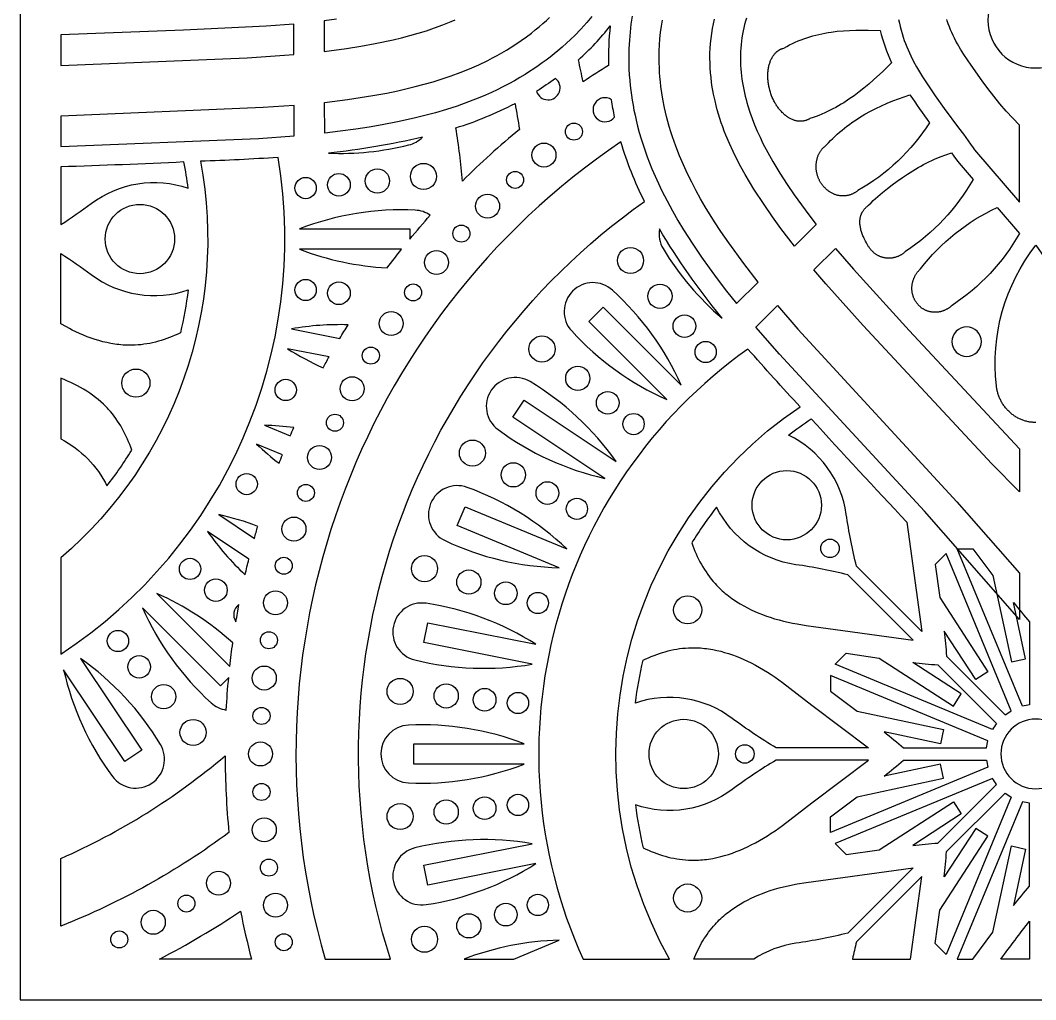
# Model space of a CAD drawing. Extents: x 101 to 1101, y 77 to 2048.
# Drawn here: x 101 to 601, y 77 to 560 of the extents above; entities that cross this region are included whole.
import ezdxf

# ---------------------------------------------------------------- set-up
doc = ezdxf.new("R2010")
doc.units = 0
for name, color, linetype in [('LAYER_01', 1, 'CONTINUOUS'), ('LAYER_02', 5, 'CONTINUOUS'), ('LAYER_03', 7, 'CONTINUOUS')]:
    doc.layers.add(name, color=color, linetype=linetype)

msp = doc.modelspace()

# ---------------------------------------------------------------- linework, layer by layer
at = {"layer": 'LAYER_01'}
for points in [[(256.4, 560.24), (250.38, 559.45), (250.45, 544.35), (261.34, 545.8), (268.38, 546.92), (275.48, 548.22), (284.43, 550.11), (288.49, 551.08), (292.58, 552.15), (296.65, 553.3), (300.74, 554.57), (304.8, 555.94), (308.88, 557.46), (312.91, 559.1), (314.94, 559.99)], [(382.27, 561.64), (379.74, 558.64), (378.3, 557.01), (376.84, 555.42), (373.82, 552.3), (371.8, 550.32), (369.74, 548.39), (367.64, 546.51), (365.49, 544.67), (363.62, 543.13), (361.72, 541.62), (359.79, 540.14), (357.84, 538.7), (355.78, 537.24), (353.7, 535.82), (351.59, 534.43), (349.45, 533.08), (346.81, 531.49), (344.14, 529.95), (341.29, 528.38), (338.41, 526.88), (335.61, 525.49), (332.78, 524.16), (329.93, 522.88), (327.05, 521.65), (321.53, 519.47), (315.94, 517.47), (310.59, 515.73), (305.19, 514.13), (300, 512.73), (294.78, 511.45), (286.5, 509.63), (279.01, 508.18), (272.5, 507.06), (265.97, 506.05), (258.33, 505.01), (250.67, 504.11), (250.59, 519.2), (261.96, 520.63), (274.44, 522.6), (281.24, 523.87), (286.73, 525.01), (295.27, 527.01), (299.65, 528.16), (304.01, 529.4), (308.47, 530.79), (312.9, 532.29), (317.45, 533.97), (321.94, 535.78), (326.54, 537.8), (331.07, 539.98), (333.38, 541.16), (335.67, 542.4), (337.93, 543.67), (340.17, 544.99), (343.83, 547.28), (347.42, 549.7), (349.98, 551.53), (352.48, 553.44), (354.38, 554.94), (356.24, 556.49), (358.07, 558.07), (359.87, 559.69), (361.33, 561.06)], [(402.1, 561.69), (401.5, 557.77), (401.04, 553.87), (400.7, 549.96), (400.57, 547.79), (400.47, 545.63), (400.4, 541.29), (400.43, 538.46), (400.52, 535.64), (400.68, 532.82), (400.89, 530), (401.13, 527.59), (401.4, 525.18), (401.73, 522.77), (402.09, 520.37), (402.51, 517.88), (402.98, 515.4), (403.49, 512.93), (404.04, 510.47), (404.78, 507.48), (405.58, 504.5), (406.49, 501.37), (407.47, 498.27), (408.47, 495.31), (409.52, 492.37), (410.64, 489.45), (411.8, 486.55), (414.16, 481.1), (416.7, 475.74), (419.25, 470.72), (421.94, 465.77), (424.62, 461.11), (427.41, 456.51), (431.98, 449.37), (436.24, 443.06), (440.05, 437.66), (443.96, 432.33), (448.63, 426.19), (453.41, 420.13), (464.13, 430.74), (457.11, 439.8), (449.67, 450.02), (445.76, 455.72), (442.69, 460.41), (438.06, 467.86), (435.78, 471.78), (433.58, 475.73), (431.4, 479.87), (429.33, 484.06), (427.3, 488.46), (425.4, 492.92), (423.58, 497.61), (421.92, 502.35), (421.12, 504.82), (420.38, 507.31), (419.68, 509.81), (419.03, 512.32), (418.06, 516.54), (417.23, 520.78), (416.72, 523.89), (416.29, 527.01), (416.02, 529.41), (415.79, 531.82), (415.62, 534.23), (415.49, 536.65), (415.43, 538.66), (415.4, 540.66), (415.41, 542.67), (415.45, 544.67), (415.58, 547.67), (415.8, 550.66), (416.11, 553.7), (416.5, 556.74), (416.99, 559.76)], [(458.36, 560.77), (457.88, 559.21), (457.45, 557.65), (457.06, 556.08), (456.71, 554.5), (456.39, 552.82), (456.11, 551.13), (455.88, 549.43), (455.7, 547.73), (455.56, 546.02), (455.46, 544.31), (455.41, 542.59), (455.4, 540.88), (455.43, 539.16), (455.5, 537.45), (455.61, 535.74), (455.76, 534.03), (455.94, 532.33), (456.16, 530.63), (456.42, 528.93), (456.71, 527.25), (457.03, 525.61), (457.37, 523.99), (457.75, 522.37), (458.16, 520.76), (458.59, 519.16), (459.06, 517.56), (460.06, 514.4), (461.18, 511.27), (462.38, 508.17), (463.68, 505.09), (465.07, 502.05), (466.53, 499.04), (468.07, 496.06), (469.67, 493.11), (471.33, 490.19), (474.81, 484.43), (478.46, 478.79), (481.9, 473.73), (485.43, 468.77), (489.05, 463.87), (492.75, 459.06), (482.01, 448.43), (475.34, 457.16), (471.16, 462.93), (467.05, 468.87), (462.06, 476.53), (459.88, 480.09), (457.74, 483.74), (455.68, 487.43), (453.68, 491.22), (451.78, 495.06), (449.97, 499.02), (448.28, 503.03), (447.47, 505.09), (446.71, 507.16), (445.97, 509.24), (445.28, 511.34), (444.62, 513.48), (444, 515.63), (443.43, 517.8), (442.9, 519.98), (442.18, 523.38), (441.86, 525.08), (441.57, 526.8), (441.23, 529.14), (440.94, 531.48), (440.71, 533.86), (440.54, 536.24), (440.44, 538.63), (440.4, 541.02), (440.42, 543.44), (440.52, 545.85), (440.69, 548.29), (440.93, 550.73), (441.25, 553.18), (441.65, 555.62), (442.11, 557.97), (442.65, 560.31)], [(533.32, 560.12), (533.68, 558.36), (534.09, 556.61), (534.54, 554.86), (535.04, 553.13), (535.58, 551.41), (536.13, 549.8), (536.72, 548.2), (537.34, 546.66), (537.98, 545.13), (538.63, 543.67), (539.32, 542.21), (540.72, 539.44), (542.16, 536.79), (543.61, 534.31), (545.11, 531.86), (548.04, 527.36), (551.38, 522.49), (555.83, 516.23), (562.9, 506.8), (565.21, 503.62), (568.67, 498.62), (569.99, 496.84), (570.76, 495.86), (592.84, 470.02), (592.84, 508.09), (589.53, 511.49), (586.34, 514.99), (583.26, 518.59), (580.26, 522.27), (577.35, 526.03), (574.51, 529.85), (568.99, 537.67), (565.52, 542.85), (563.86, 545.48), (562.29, 548.16), (561.54, 549.51), (560.83, 550.88), (560.14, 552.26), (559.49, 553.65), (558.88, 555.06), (558.31, 556.48), (557.78, 557.92), (557.3, 559.38), (557.06, 560.16)]]:
    msp.add_lwpolyline(points, dxfattribs=at)
for points in [[(120.74, 537.51), (212.47, 541.28), (235.46, 542.83), (235.38, 557.88), (221.84, 556.85), (181.15, 554.93), (120.74, 552.51)], [(120.74, 497.49), (217.99, 501.52), (235.67, 502.71), (235.59, 517.75), (220.34, 516.68), (120.74, 512.5)], [(592.84, 348.62), (592.84, 327.38), (579.25, 341.08), (515.94, 409.27), (497.5, 429.8), (491.54, 436.76), (502.23, 447.34), (511.09, 437.04), (538.5, 406.91)], [(592.84, 287.29), (592.84, 264.52), (546.03, 317.81), (474.69, 395.2), (463.02, 408.54), (473.71, 419.12), (483.74, 407.58), (562.07, 322.5)]]:
    msp.add_lwpolyline(points, close=True, dxfattribs=at)
for points in [[(524.26, 554.71, 0.051759), (529.86, 538.81), (525.49, 534.53), (520.97, 530.35), (518.64, 528.31), (516.26, 526.33), (513.84, 524.41), (511.38, 522.56), (508.86, 520.8), (506.29, 519.12), (504.99, 518.31), (503.67, 517.53), (502.34, 516.78), (501, 516.05), (499.65, 515.36), (498.28, 514.69), (496.91, 514.05), (495.52, 513.45), (494.11, 512.87), (492.7, 512.33), (491.27, 511.83), (489.67, 511.3), (489.28, 511.07), (489.04, 510.94), (488.79, 510.81), (488.54, 510.7), (488.28, 510.59), (488.01, 510.48), (487.74, 510.39), (487.46, 510.3), (487.18, 510.22), (486.89, 510.15), (486.6, 510.1), (486.3, 510.05), (486.15, 510.03), (486, 510.01), (485.84, 509.99), (485.69, 509.98), (485.53, 509.97), (485.38, 509.96), (485.22, 509.95), (485.06, 509.95), (484.9, 509.95), (484.74, 509.95), (484.41, 509.97), (484.08, 510), (483.75, 510.04), (483.41, 510.09), (483.07, 510.15), (482.73, 510.22), (482.39, 510.31), (482.04, 510.41), (481.7, 510.52), (481.35, 510.65), (481, 510.79), (480.65, 510.94), (480.3, 511.11), (479.95, 511.28), (479.6, 511.47), (479.25, 511.68), (478.9, 511.89), (478.56, 512.12), (478.22, 512.36), (477.87, 512.61), (477.54, 512.88), (477.2, 513.15), (476.87, 513.44), (476.55, 513.73), (476.22, 514.04), (475.91, 514.36), (475.6, 514.69), (475.29, 515.02), (474.99, 515.37), (474.69, 515.72), (474.4, 516.08), (474.12, 516.45), (473.85, 516.83), (473.58, 517.21), (473.32, 517.6), (473.06, 517.99), (472.82, 518.39), (472.58, 518.79), (472.34, 519.2), (472.12, 519.61), (471.91, 520.03), (471.7, 520.45), (471.5, 520.86), (471.12, 521.71), (470.78, 522.55), (470.46, 523.42), (470.17, 524.31), (469.9, 525.23), (469.66, 526.17), (469.55, 526.65), (469.44, 527.14), (469.35, 527.62), (469.26, 528.12), (469.19, 528.61), (469.12, 529.11), (469.06, 529.61), (469.01, 530.11), (468.97, 530.61), (468.94, 531.11), (468.92, 531.61), (468.91, 532.11), (468.91, 532.61), (468.92, 533.11), (468.94, 533.6), (468.97, 534.09), (469.01, 534.57), (469.06, 535.05), (469.13, 535.53), (469.2, 536), (469.28, 536.46), (469.37, 536.91), (469.48, 537.36), (469.59, 537.79), (469.71, 538.22), (469.84, 538.64), (469.98, 539.05), (470.13, 539.45), (470.29, 539.85), (470.45, 540.23), (470.63, 540.59), (470.81, 540.95), (471, 541.3), (471.19, 541.63), (471.39, 541.96), (471.6, 542.27), (471.82, 542.57), (472.04, 542.85), (472.26, 543.13), (472.49, 543.39), (472.72, 543.64), (472.96, 543.88), (473.2, 544.1), (473.45, 544.32), (473.57, 544.42), (473.7, 544.52), (473.82, 544.61), (473.95, 544.71), (474.08, 544.8), (474.21, 544.88), (474.33, 544.97), (474.46, 545.05), (474.59, 545.13), (474.72, 545.2), (474.85, 545.27), (474.98, 545.34), (475.11, 545.41), (475.24, 545.48), (475.37, 545.54), (475.5, 545.6), (475.63, 545.65), (475.76, 545.71), (475.89, 545.76), (476.02, 545.8), (476.29, 545.89), (476.72, 546.02), (478.24, 546.88), (479.61, 547.61), (481, 548.3), (482.4, 548.95), (483.82, 549.56), (485.25, 550.13), (486.7, 550.66), (488.15, 551.15), (489.61, 551.61), (491.09, 552.03), (492.57, 552.42), (494.06, 552.78), (495.55, 553.1), (497.05, 553.39), (498.56, 553.66), (500.07, 553.89), (503.1, 554.28), (506.14, 554.56), (509.18, 554.76), (512.22, 554.87), (515.25, 554.92), (518.27, 554.9)], [(538.93, 523.01, 0.011286), (548.61, 509.17), (546.88, 506.66), (545.09, 504.18), (543.23, 501.75), (541.3, 499.36), (539.3, 497.02), (537.24, 494.74), (535.11, 492.51), (532.91, 490.36), (530.66, 488.28), (528.34, 486.26), (525.97, 484.33), (523.55, 482.48), (521.08, 480.71), (518.56, 479.02), (515.99, 477.43), (513.24, 475.84), (512.88, 475.56), (512.67, 475.39), (512.44, 475.23), (512.21, 475.07), (511.98, 474.91), (511.74, 474.76), (511.49, 474.62), (511.24, 474.48), (510.98, 474.34), (510.72, 474.21), (510.45, 474.09), (510.18, 473.98), (509.9, 473.87), (509.62, 473.76), (509.34, 473.67), (509.05, 473.58), (508.76, 473.5), (508.46, 473.43), (508.16, 473.36), (507.85, 473.3), (507.55, 473.25), (507.24, 473.21), (506.93, 473.18), (506.61, 473.16), (506.29, 473.15), (505.98, 473.14), (505.66, 473.15), (505.33, 473.16), (505.01, 473.18), (504.69, 473.22), (504.37, 473.26), (504.04, 473.31), (503.72, 473.37), (503.4, 473.44), (503.08, 473.52), (502.76, 473.61), (502.44, 473.71), (502.12, 473.82), (501.81, 473.94), (501.5, 474.06), (501.19, 474.2), (500.88, 474.34), (500.58, 474.49), (500.28, 474.65), (499.98, 474.82), (499.69, 475), (499.41, 475.18), (499.12, 475.37), (498.85, 475.57), (498.57, 475.77), (498.31, 475.98), (498.05, 476.2), (497.79, 476.41), (497.55, 476.64), (497.3, 476.86), (497.07, 477.09), (496.84, 477.33), (496.62, 477.56), (496.4, 477.8), (496.2, 478.05), (496, 478.29), (495.8, 478.54), (495.61, 478.79), (495.43, 479.04), (495.26, 479.29), (495.09, 479.55), (494.92, 479.81), (494.76, 480.08), (494.6, 480.36), (494.44, 480.64), (494.3, 480.92), (494.15, 481.21), (494.02, 481.51), (493.88, 481.81), (493.76, 482.11), (493.64, 482.42), (493.53, 482.73), (493.42, 483.04), (493.33, 483.36), (493.23, 483.68), (493.15, 484.01), (493.07, 484.34), (493, 484.67), (492.94, 485.01), (492.89, 485.35), (492.84, 485.69), (492.8, 486.03), (492.77, 486.37), (492.75, 486.72), (492.73, 487.07), (492.72, 487.41), (492.72, 487.76), (492.73, 488.12), (492.74, 488.47), (492.77, 488.82), (492.79, 489.18), (492.83, 489.53), (492.88, 489.88), (492.93, 490.23), (492.99, 490.57), (493.06, 490.92), (493.14, 491.26), (493.22, 491.6), (493.32, 491.93), (493.42, 492.25), (493.53, 492.58), (493.64, 492.89), (493.76, 493.2), (493.9, 493.51), (494.03, 493.81), (494.18, 494.1), (494.33, 494.39), (494.49, 494.67), (494.65, 494.94), (494.82, 495.2), (494.99, 495.46), (495.17, 495.71), (495.36, 495.95), (495.55, 496.18), (495.74, 496.41), (495.94, 496.63), (496.14, 496.84), (496.35, 497.04), (496.55, 497.23), (496.77, 497.42), (496.98, 497.6), (497.2, 497.77), (497.56, 498.03), (498.73, 499.29), (499.8, 500.4), (500.88, 501.48), (501.99, 502.53), (503.13, 503.57), (504.28, 504.58), (505.45, 505.57), (506.64, 506.53), (507.85, 507.47), (509.07, 508.39), (510.32, 509.28), (511.58, 510.15), (512.85, 511), (514.14, 511.82), (516.76, 513.4), (519.43, 514.88), (522.14, 516.28), (524.88, 517.6), (527.66, 518.83), (530.45, 519.99), (533.27, 521.07), (536.09, 522.07)], [(559.37, 494.45), (560.59, 492.73), (561.84, 491.03), (563.15, 489.37), (569.97, 481.32, -0.12023), (536.78, 445.85), (536.44, 445.55), (536.24, 445.37), (536.02, 445.19), (535.8, 445.02), (535.58, 444.85), (535.35, 444.68), (535.12, 444.52), (534.88, 444.36), (534.63, 444.21), (534.38, 444.06), (534.12, 443.92), (533.86, 443.78), (533.6, 443.65), (533.33, 443.52), (533.06, 443.4), (532.78, 443.29), (532.5, 443.18), (532.21, 443.08), (531.93, 442.99), (531.63, 442.9), (531.34, 442.82), (531.04, 442.75), (530.74, 442.69), (530.44, 442.63), (530.14, 442.58), (529.83, 442.54), (529.53, 442.51), (529.22, 442.49), (528.91, 442.47), (528.61, 442.46), (528.3, 442.46), (527.99, 442.47), (527.68, 442.49), (527.38, 442.52), (527.07, 442.55), (526.77, 442.59), (526.46, 442.64), (526.16, 442.7), (525.86, 442.77), (525.57, 442.84), (525.28, 442.92), (524.99, 443.02), (524.7, 443.11), (524.41, 443.22), (524.13, 443.33), (523.86, 443.45), (523.59, 443.58), (523.32, 443.71), (523.05, 443.86), (522.8, 444), (522.54, 444.16), (522.29, 444.32), (522.05, 444.48), (521.81, 444.65), (521.57, 444.83), (521.35, 445.01), (521.12, 445.19), (520.9, 445.38), (520.69, 445.58), (520.48, 445.78), (520.27, 445.99), (520.07, 446.2), (519.88, 446.42), (519.69, 446.64), (519.5, 446.86), (519.31, 447.1), (519.13, 447.34), (518.94, 447.6), (518.75, 447.86), (518.57, 448.14), (518.38, 448.43), (518.19, 448.73), (517.82, 449.36), (517.43, 450.05), (517.03, 450.82), (516.4, 452.12), (515.97, 453.06), (515.77, 453.55), (515.57, 454.03), (515.39, 454.52), (515.22, 455.01), (515.06, 455.5), (514.91, 455.98), (514.78, 456.46), (514.67, 456.93), (514.57, 457.4), (514.48, 457.86), (514.41, 458.31), (514.35, 458.76), (514.3, 459.2), (514.27, 459.63), (514.26, 460.05), (514.26, 460.47), (514.27, 460.87), (514.29, 461.27), (514.33, 461.66), (514.38, 462.04), (514.41, 462.22), (514.44, 462.41), (514.47, 462.59), (514.51, 462.77), (514.55, 462.94), (514.6, 463.11), (514.64, 463.28), (514.69, 463.45), (514.75, 463.62), (514.8, 463.78), (514.86, 463.94), (514.92, 464.09), (514.98, 464.25), (515.05, 464.4), (515.12, 464.55), (515.19, 464.7), (515.26, 464.84), (515.33, 464.99), (515.41, 465.13), (515.49, 465.26), (515.65, 465.53), (515.82, 465.79), (515.99, 466.04), (516.17, 466.29), (516.36, 466.52), (516.55, 466.75), (516.74, 466.97), (516.94, 467.19), (517.15, 467.39), (517.35, 467.59), (517.56, 467.78), (517.77, 467.97), (517.99, 468.15), (518.2, 468.32), (518.56, 468.59), (519.75, 469.81), (520.83, 470.87), (521.94, 471.91), (523.08, 472.92), (525.4, 474.89), (527.77, 476.79), (530.2, 478.65), (532.66, 480.46), (535.16, 482.23), (537.69, 483.94), (540.27, 485.58), (542.88, 487.14), (544.2, 487.89), (545.54, 488.61), (546.88, 489.3), (548.24, 489.97), (549.61, 490.62), (550.98, 491.24), (553.76, 492.4), (556.56, 493.47)], [(581.85, 467.48), (592.84, 454.66, -0.120224), (559.62, 419.22), (559.29, 418.92), (559.08, 418.74), (558.87, 418.56), (558.65, 418.39), (558.42, 418.22), (558.19, 418.05), (557.96, 417.89), (557.72, 417.73), (557.47, 417.58), (557.22, 417.43), (556.97, 417.29), (556.71, 417.15), (556.44, 417.02), (556.17, 416.89), (555.9, 416.77), (555.62, 416.66), (555.34, 416.55), (555.06, 416.45), (554.77, 416.36), (554.48, 416.27), (554.18, 416.19), (553.89, 416.12), (553.59, 416.06), (553.29, 416), (552.98, 415.95), (552.68, 415.91), (552.37, 415.88), (552.07, 415.86), (551.76, 415.84), (551.45, 415.83), (551.14, 415.83), (550.84, 415.84), (550.53, 415.86), (550.22, 415.88), (549.92, 415.91), (549.62, 415.96), (549.32, 416), (549.02, 416.06), (548.72, 416.13), (548.43, 416.2), (548.13, 416.28), (547.85, 416.37), (547.56, 416.46), (547.28, 416.56), (547.01, 416.67), (546.73, 416.79), (546.47, 416.91), (546.2, 417.04), (545.94, 417.17), (545.69, 417.31), (545.44, 417.46), (545.2, 417.61), (544.96, 417.77), (544.73, 417.93), (544.5, 418.1), (544.28, 418.27), (544.07, 418.45), (543.86, 418.62), (543.65, 418.81), (543.46, 418.99), (543.26, 419.18), (543.08, 419.38), (542.9, 419.57), (542.73, 419.77), (542.56, 419.97), (542.39, 420.18), (542.23, 420.39), (542.07, 420.61), (541.91, 420.84), (541.76, 421.07), (541.61, 421.31), (541.47, 421.55), (541.33, 421.8), (541.2, 422.05), (541.07, 422.31), (540.95, 422.57), (540.83, 422.84), (540.72, 423.11), (540.61, 423.39), (540.51, 423.67), (540.42, 423.96), (540.34, 424.25), (540.26, 424.55), (540.18, 424.84), (540.12, 425.14), (540.06, 425.45), (540.01, 425.75), (539.97, 426.06), (539.93, 426.38), (539.91, 426.69), (539.89, 427), (539.87, 427.32), (539.87, 427.64), (539.87, 427.95), (539.89, 428.27), (539.9, 428.59), (539.93, 428.91), (539.97, 429.22), (540.01, 429.54), (540.06, 429.86), (540.12, 430.17), (540.19, 430.48), (540.26, 430.79), (540.34, 431.1), (540.43, 431.4), (540.53, 431.7), (540.63, 432), (540.74, 432.29), (540.86, 432.58), (540.98, 432.87), (541.11, 433.15), (541.24, 433.43), (541.38, 433.7), (541.53, 433.97), (541.68, 434.23), (541.84, 434.49), (542, 434.74), (542.17, 434.99), (542.34, 435.23), (542.51, 435.47), (542.69, 435.7), (542.87, 435.92), (543.06, 436.14), (543.24, 436.35), (543.43, 436.56), (543.63, 436.76), (543.82, 436.95), (544.15, 437.26, -0.121451)]]:
    msp.add_lwpolyline(points, format="xyb", close=True, dxfattribs=at)
msp.add_lwpolyline([(600.84, 361.54), (600.43, 361.54), (600.02, 361.56), (599.61, 361.58), (599.2, 361.61), (598.78, 361.65), (598.36, 361.7), (597.94, 361.77), (597.52, 361.84), (597.1, 361.92), (596.67, 362.01), (596.25, 362.11), (595.82, 362.23), (595.4, 362.35), (594.98, 362.49), (594.55, 362.63), (594.13, 362.79), (593.71, 362.96), (593.3, 363.14), (592.88, 363.32), (592.47, 363.52), (592.06, 363.74), (591.66, 363.96), (591.25, 364.19), (590.86, 364.43), (590.46, 364.68), (590.08, 364.95), (589.7, 365.22), (589.32, 365.5), (588.95, 365.8), (588.58, 366.1), (588.23, 366.41), (587.88, 366.73), (587.53, 367.06), (587.2, 367.39), (586.87, 367.74), (586.55, 368.09), (586.24, 368.45), (585.94, 368.82), (585.65, 369.19), (585.36, 369.57), (585.09, 369.96), (584.82, 370.35), (584.57, 370.75), (584.32, 371.15), (584.08, 371.56), (583.86, 371.97), (583.64, 372.39), (583.43, 372.81), (583.24, 373.23), (583.05, 373.65), (582.87, 374.08), (582.71, 374.51), (582.55, 374.94), (582.4, 375.37), (582.27, 375.8), (582.14, 376.24), (582.02, 376.67), (581.92, 377.1), (581.82, 377.53), (581.73, 377.96), (581.65, 378.39), (581.58, 378.82), (581.52, 379.25), (581.47, 379.67, -0.195761), (600.84, 448.87, -0.195761), (620.21, 379.67)], format="xyb", dxfattribs=at)
at = {"layer": 'LAYER_01', "extrusion": (0, 0, -1)}
for centre, radius in [((-600.84, 559.73), 23.52), ((-566.84, 401.36), 7.3)]:
    msp.add_circle(centre, radius, dxfattribs=at)
at = {"layer": 'LAYER_02'}
for points in [[(391.94, 520.6, 2.290361), (393.45, 512.06, -0.014527)], [(250.84, 97.1), (283.01, 97.1, -0.326632), (408.17, 470.43, -0.04412), (396.52, 499.81, 0.3249)], [(120.74, 294.86), (120.74, 247.44, 0.296763), (227.69, 492.1, -0.006649), (189.46, 490.22, -0.268428)], [(415.51, 456.88, 0.178635), (417.36, 447.2, 0.080632), (446.44, 412.87), (445.62, 413.87, -0.036031)], [(426.23, 379.88, 0.103997), (392.41, 426.73, 0.954062), (372.3, 406.62, 0.103997), (419.16, 372.8), (380.72, 411.24), (387.79, 418.31)], [(377.94, 97.1), (420.46, 97.1, -0.389461), (484.76, 369.31, -0.007739), (459.12, 397.73, 0.35909)], [(394.14, 342.32, 0.103997), (351.83, 381.67, 0.954062), (336.03, 358.03, 0.103997), (388.58, 334), (343.38, 364.2), (348.94, 372.52)], [(537.37, 312.43), (538.09, 307.64), (544.73, 258.55), (512.59, 290.69, -0.026008), (507.56, 316.26, 0.247944), (479.16, 355.34, -0.017218), (490.26, 363.34, 0.00443)], [(369.99, 299.22, 0.103997), (320.82, 329.57, 0.954062), (309.94, 303.3, 0.103997), (366.16, 289.99), (315.94, 310.79), (319.77, 320.03)], [(431.47, 302.18), (431.95, 300.82), (432.46, 299.47), (433, 298.13), (433.57, 296.79), (434.18, 295.47), (434.81, 294.16), (435.48, 292.87), (436.18, 291.59), (436.91, 290.33), (437.67, 289.09), (438.46, 287.87), (439.29, 286.68), (440.14, 285.51), (441.03, 284.36), (441.95, 283.25), (442.91, 282.16), (443.59, 281.42), (444.28, 280.7), (444.99, 280), (445.71, 279.31), (446.45, 278.63), (447.2, 277.97), (447.96, 277.32), (448.74, 276.69), (449.53, 276.07), (450.33, 275.47), (451.14, 274.87), (451.96, 274.3), (453.64, 273.18), (455.35, 272.12), (457.11, 271.12), (458.89, 270.16), (460.7, 269.26), (462.54, 268.41), (464.4, 267.62), (466.28, 266.87), (468.18, 266.17), (470.08, 265.52), (472.27, 264.84), (474.46, 264.22), (476.67, 263.66), (478.88, 263.14), (481.1, 262.67), (483.33, 262.24), (487.8, 261.47), (505.82, 259.1), (540.48, 254.31), (508.35, 286.44, 0.026008), (482.77, 291.47, -0.247944), (443.69, 319.87, 0.02706)], [(354.72, 252.25, 0.103997), (300.57, 272.42, 0.954062), (295.02, 244.52, 0.103997), (352.76, 242.44), (299.45, 253.04), (301.4, 262.85)], [(407.54, 244.42), (408.84, 245.04), (410.16, 245.64), (411.5, 246.21), (412.85, 246.75), (414.21, 247.25), (415.58, 247.73), (416.97, 248.17), (418.36, 248.58), (419.77, 248.96), (421.18, 249.3), (422.61, 249.6), (424.03, 249.86), (425.47, 250.08), (426.91, 250.26), (428.35, 250.4), (429.79, 250.49), (430.79, 250.53), (431.79, 250.55), (432.79, 250.55), (433.79, 250.52), (434.79, 250.48), (435.79, 250.42), (436.78, 250.34), (437.78, 250.24), (438.78, 250.12), (439.77, 249.98), (440.76, 249.82), (441.75, 249.65), (443.73, 249.25), (445.69, 248.79), (447.64, 248.26), (449.57, 247.67), (451.49, 247.03), (453.39, 246.33), (455.27, 245.58), (457.13, 244.78), (458.96, 243.93), (460.77, 243.04), (462.8, 241.98), (464.79, 240.86), (466.75, 239.7), (468.68, 238.5), (470.58, 237.27), (472.46, 236), (476.16, 233.37), (490.58, 222.31), (518.48, 201.19), (473.03, 201.19, -0.026008), (451.39, 215.72, 0.247944), (403.68, 223.27, -0.02706)], [(348.9, 203.19, 0.103997), (291.86, 212.41, 0.954062), (291.86, 183.97, 0.103997), (348.9, 193.19), (294.54, 193.19), (294.54, 203.19)], [(201.6, 197.25, 0.023696), (203.48, 159.47, -0.065281), (120.74, 113.36), (120.74, 146.73, 0.071838)], [(407.54, 151.96), (408.84, 151.34), (410.16, 150.74), (411.5, 150.18), (412.85, 149.64), (414.21, 149.13), (415.58, 148.65), (416.97, 148.21), (418.36, 147.8), (419.77, 147.42), (421.18, 147.09), (422.61, 146.79), (424.03, 146.52), (425.47, 146.3), (426.91, 146.12), (428.35, 145.98), (429.79, 145.89), (430.79, 145.85), (431.79, 145.83), (432.79, 145.83), (433.79, 145.86), (434.79, 145.9), (435.79, 145.96), (436.78, 146.05), (437.78, 146.15), (438.78, 146.27), (439.77, 146.4), (440.76, 146.56), (441.75, 146.73), (443.73, 147.13), (445.69, 147.59), (447.64, 148.12), (449.57, 148.71), (451.49, 149.35), (453.39, 150.05), (455.27, 150.8), (457.13, 151.61), (458.96, 152.45), (460.77, 153.34), (462.8, 154.41), (464.79, 155.52), (466.75, 156.68), (468.68, 157.88), (470.58, 159.11), (472.46, 160.38), (476.16, 163.01), (490.58, 174.07), (518.48, 195.19), (473.03, 195.19, 0.026008), (451.39, 180.66, -0.247944), (403.68, 173.11, 0.02706)], [(352.76, 153.94, 0.103997), (295.02, 151.86, 0.954062), (300.57, 123.97, 0.103997), (354.72, 144.14), (301.4, 133.53), (299.45, 143.34)], [(432.53, 97.1), (433.01, 98.27), (433.5, 99.42), (434.02, 100.57), (434.56, 101.71), (435.12, 102.84), (435.71, 103.95), (436.32, 105.05), (436.96, 106.14), (437.62, 107.22), (438.3, 108.27), (439.01, 109.31), (439.74, 110.34), (440.5, 111.34), (441.28, 112.32), (442.08, 113.28), (442.91, 114.23), (443.59, 114.96), (444.28, 115.68), (444.99, 116.38), (445.71, 117.07), (446.45, 117.75), (447.2, 118.41), (447.96, 119.06), (448.74, 119.69), (449.53, 120.31), (450.33, 120.92), (451.14, 121.51), (451.96, 122.09), (453.64, 123.2), (455.35, 124.26), (457.11, 125.27), (458.89, 126.22), (460.7, 127.12), (462.54, 127.97), (464.4, 128.77), (466.28, 129.51), (468.18, 130.21), (470.08, 130.86), (472.27, 131.54), (474.46, 132.16), (476.67, 132.73), (478.88, 133.24), (481.1, 133.72), (483.33, 134.15), (487.8, 134.91), (505.82, 137.28), (540.48, 142.08), (508.35, 109.94, -0.026008), (482.77, 104.91, 0.108718), (461.96, 97.1)], [(539.17, 97.1), (544.73, 137.83), (512.59, 105.7, 0.008797), (510.59, 97.1)], [(583.66, 97.1, -0.006576), (597.84, 115.83), (597.84, 97.1)], [(319.36, 97.1), (343.73, 97.1), (366.16, 106.4, 0.085596)]]:
    msp.add_lwpolyline(points, format="xyb", close=True, dxfattribs=at)
for centre, radius in [((373.42, 504.84), 4.19), ((358.65, 493.31), 5.91), ((344.46, 481.07), 4.19), ((330.89, 468.15), 5.91), ((317.96, 454.58), 4.19), ((305.72, 440.39), 5.91), ((401.29, 441.35), 6.43), ((294.2, 425.61), 4.19), ((415.75, 423.72), 5.97), ((283.41, 410.29), 5.91), ((427.83, 409), 5.58), ((357.68, 397.74), 6.43), ((438.29, 396.26), 5.24), ((273.38, 394.46), 4.19), ((375.31, 383.27), 5.97), ((264.15, 378.16), 5.91), ((390.03, 371.2), 5.58), ((255.72, 361.42), 4.19), ((402.77, 360.74), 5.24), ((248.13, 344.29), 5.91), ((323.42, 346.47), 6.43), ((343.54, 335.72), 5.97), ((478.25, 320.78), 17.08), ((241.38, 326.81), 4.19), ((360.33, 326.75), 5.58), ((374.86, 318.98), 5.24), ((235.51, 309.01), 5.91), ((499.53, 299.5), 4.57), ((230.51, 290.95), 4.19), ((299.83, 289.5), 6.43), ((321.65, 282.88), 5.97), ((339.87, 277.35), 5.58), ((226.4, 272.67), 5.91), ((355.64, 272.57), 5.24), ((429.44, 269.19), 6.93), ((223.2, 254.21), 4.19), ((220.9, 235.61), 5.91), ((287.8, 229.02), 6.43), ((310.49, 226.79), 5.97), ((329.44, 224.92), 5.58), ((345.84, 223.3), 5.24), ((219.53, 216.92), 4.19), ((427.47, 198.19), 17.08), ((219.07, 198.19), 5.91), ((457.57, 198.19), 4.57), ((219.53, 179.46), 4.19), ((310.49, 169.59), 5.97), ((329.44, 171.46), 5.58), ((345.84, 173.07), 5.24), ((287.8, 167.36), 6.43), ((220.9, 160.77), 5.91), ((223.2, 142.17), 4.19), ((429.44, 127.2), 6.93), ((226.4, 123.71), 5.91), ((355.64, 123.81), 5.24), ((339.87, 119.02), 5.58), ((321.65, 113.5), 5.97), ((299.83, 106.88), 6.43), ((230.51, 105.43), 4.19)]:
    msp.add_circle(centre, radius, dxfattribs=at)
at = {"layer": 'LAYER_02', "extrusion": (0, 0, -1)}
msp.add_circle((-600.84, 198.19), 17.17, dxfattribs=at)
at = {"layer": 'LAYER_03'}
msp.add_lwpolyline([(100.74, 77.1), (1100.94, 77.1), (1100.94, 2048.46), (100.74, 2048.46)], close=True, dxfattribs=at)
for points in [[(390.45, 537.5, 0.009345), (377.92, 529.4, 0.006927), (375.62, 540.22, 0.042764), (391.32, 556.95, 0.036499)], [(355.02, 524.77, 1.373449), (364.34, 531.07, -0.018693)], [(318.55, 480.52, 0.019795), (315.25, 506.71, 0.042874), (344.39, 518.71, -0.008871), (346.54, 505.97, 0.023696)], [(252.46, 494.25, 0.071274), (292.08, 498.27, 0.139254), (298.83, 502.13, -0.031447)], [(120.74, 459.07, 0.018181), (135.71, 469.46, -0.247944), (183.42, 477.02, 0.016397), (181.35, 489.89, -0.003944), (120.74, 487.49)], [(302.64, 463.66, 0.13986), (295.24, 466.15, 0.103997), (238.2, 456.94), (292.56, 456.94), (292.56, 451.88, -0.00971)], [(238.2, 446.94, 0.079225), (281.45, 437.75, -0.007274), (288.56, 446.94)], [(120.74, 444.8, -0.018181), (135.71, 434.41, 0.247944), (183.42, 426.85, -0.02706), (179.56, 405.7), (178.26, 405.08), (176.94, 404.49), (175.6, 403.92), (174.26, 403.38), (172.89, 402.87), (171.52, 402.4), (170.13, 401.95), (168.74, 401.54), (167.33, 401.17), (165.92, 400.83), (164.49, 400.53), (163.07, 400.27), (161.63, 400.05), (160.19, 399.87), (158.75, 399.73), (157.31, 399.63), (156.31, 399.59), (155.31, 399.58), (154.31, 399.58), (153.31, 399.6), (152.31, 399.64), (151.32, 399.71), (150.32, 399.79), (149.32, 399.89), (148.33, 400.01), (147.33, 400.15), (146.34, 400.3), (145.35, 400.48), (143.38, 400.87), (141.41, 401.34), (139.46, 401.87), (137.53, 402.45), (135.61, 403.1), (133.71, 403.8), (131.83, 404.55), (129.97, 405.35), (128.14, 406.2), (126.33, 407.09), (124.91, 407.83), (123.5, 408.59), (120.74, 410.19)], [(262.22, 409.68, 0.049894), (234.34, 407.69), (258.11, 402.96, -0.004934)], [(232.39, 397.88, 0.03538), (249.87, 388.49, -0.003813), (252.81, 393.82)], [(120.74, 353.4, -0.160734), (143.41, 330.26, 0.02706), (155.63, 347.94), (155.15, 349.3), (154.64, 350.66), (154.1, 352), (153.53, 353.34), (152.92, 354.66), (152.29, 355.97), (151.62, 357.26), (150.92, 358.54), (150.19, 359.8), (149.43, 361.04), (148.64, 362.25), (147.82, 363.45), (146.96, 364.62), (146.07, 365.76), (145.15, 366.88), (144.19, 367.97), (143.6, 368.61), (142.99, 369.25), (142.37, 369.87), (141.74, 370.48), (140.45, 371.67), (139.12, 372.82), (137.75, 373.92), (136.34, 374.98), (134.9, 375.99), (133.42, 376.97), (131.92, 377.9), (130.39, 378.79), (128.83, 379.64), (127.25, 380.45), (125.65, 381.22), (124.02, 381.95), (122.39, 382.64), (120.74, 383.29)], [(235.42, 359.02, 0.025891), (220.94, 360.14), (233.63, 354.88, -0.002826)], [(217.11, 350.9, 0.025958), (228.17, 341.42, -0.002832), (229.82, 345.64)], [(217.67, 310.35, 0.035668), (198.52, 316.12), (216, 304.44, -0.003842)], [(192.96, 307.81, 0.050419), (211.48, 286.48, -0.004974), (213.31, 294.21)], [(553.59, 275.22), (577.26, 238.73), (571.28, 234.85), (555.78, 258.75, -0.011404), (556.94, 246.33), (585.84, 217.43, -0.036548), (588.8, 219.41), (556.67, 296.98), (551.25, 291.56)], [(579.78, 286.07), (588.85, 243.53), (595.82, 245.02), (589.89, 272.87, 0.011404), (597.84, 263.27), (597.84, 222.4, 0.036548), (594.35, 221.71), (562.22, 299.28), (569.89, 299.28)], [(205.37, 252.93, 0.08005), (167.95, 277.32), (203.93, 241.33, -0.007317)], [(160.87, 270.25, 0.103997), (194.69, 223.4, 0.148921), (202.18, 219.84, -0.01007), (203.38, 235.88), (199.31, 231.81)], [(208.44, 271.79, 0.422938), (206.95, 263.36, -0.005363)], [(122.07, 239.68, 0.103997), (146.1, 187.13, 0.954062), (169.74, 202.93, 0.103997), (130.39, 245.23), (160.59, 200.03), (152.27, 194.48)], [(523.81, 245.44), (560.3, 221.77), (564.18, 227.75), (540.28, 243.25, 0.011404), (552.7, 242.09), (581.6, 213.19, 0.036548), (579.62, 210.23), (502.05, 242.36), (507.48, 247.79)], [(512.96, 219.25), (555.5, 210.18), (554.01, 203.21), (526.16, 209.15, -0.011404), (535.76, 201.19), (576.63, 201.19, -0.036548), (577.32, 204.68), (499.75, 236.82), (499.75, 229.14)], [(512.96, 177.14), (555.5, 186.2), (554.01, 193.17), (526.16, 187.24, 0.011404), (535.76, 195.19), (576.63, 195.19, 0.036548), (577.32, 191.7), (499.75, 159.57), (499.75, 167.24)], [(523.81, 150.94), (560.3, 174.61), (564.18, 168.63), (540.28, 153.13, -0.011404), (552.7, 154.29), (581.6, 183.19, -0.036548), (579.62, 186.15), (502.05, 154.02), (507.48, 148.6)], [(553.59, 121.16), (577.26, 157.65), (571.28, 161.53), (555.78, 137.64, 0.011404), (556.94, 150.05), (585.84, 178.95, 0.036548), (588.8, 176.97), (556.67, 99.4), (551.25, 104.83)], [(579.78, 110.31), (588.85, 152.85), (595.82, 151.36), (589.89, 123.51, -0.011404), (597.84, 133.11), (597.84, 173.98, -0.036548), (594.35, 174.68), (562.22, 97.1), (569.89, 97.1)], [(169.26, 97.1, 0.02907), (209.18, 120.72, 0.015179), (214.61, 97.1)]]:
    msp.add_lwpolyline(points, format="xyb", close=True, dxfattribs=at)
for centre, radius in [((276.61, 480.53), 5.97), ((299.3, 482.77), 6.43), ((241.26, 477.05), 5.24), ((257.66, 478.67), 5.58), ((159.63, 451.94), 17.08), ((241.26, 426.82), 5.24), ((257.66, 425.21), 5.58), ((157.66, 380.94), 6.93), ((231.46, 377.56), 5.24), ((212.24, 331.15), 5.24), ((184.33, 289.38), 5.24), ((197.07, 278.93), 5.58), ((148.81, 253.87), 5.24), ((159.27, 241.13), 5.58), ((171.35, 226.41), 5.97), ((185.81, 208.78), 6.43), ((198.36, 134.5), 5.91), ((182.53, 124.48), 4.19), ((166.23, 115.24), 5.91), ((149.49, 106.82), 4.19)]:
    msp.add_circle(centre, radius, dxfattribs=at)

doc.saveas('drawing.dxf')
